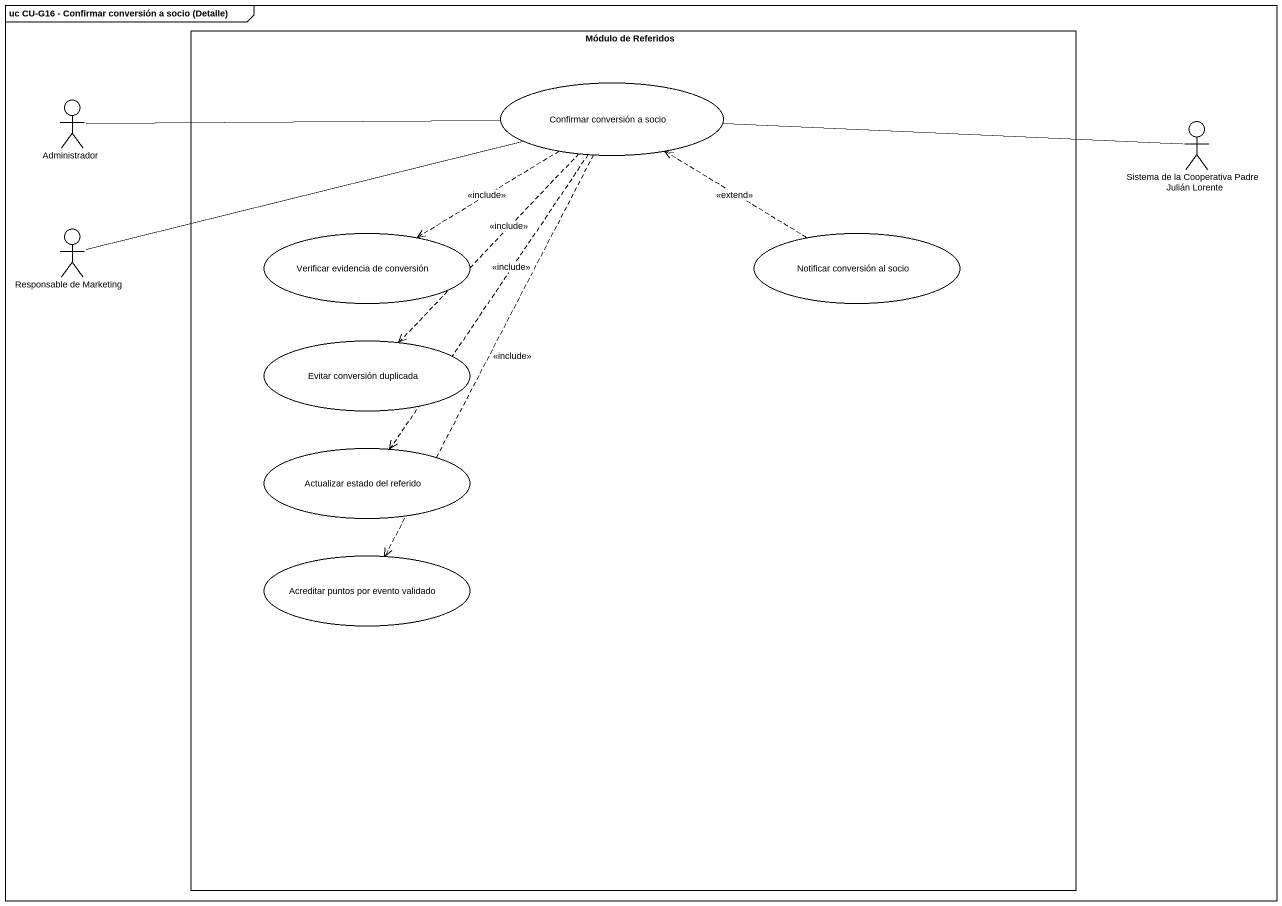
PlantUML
@startuml
mainframe uc CU-G16 - Confirmar conversión a socio (Detalle)
rectangle "Módulo de Referidos" as Módulo_de_Referidos {
  usecase "Confirmar conversión a socio" as Confirmar_conversión_a_socio
  usecase "Verificar evidencia de conversión" as Verificar_evidencia_de
  usecase "Notificar conversión al socio" as Notificar_conversión_al
  usecase "Evitar conversión duplicada" as Evitar_conversión_duplicada
  usecase "Actualizar estado del referido" as Actualizar_estado_del
  usecase "Acreditar puntos por evento validado" as Acreditar_puntos_por_evento
}
actor Administrador
actor "Sistema de la Cooperativa Padre Julián Lorente" as Sistema_de_la_Cooperativa
actor "Responsable de Marketing" as Responsable_de_Marketing
Confirmar_conversión_a_socio ..> Verificar_evidencia_de : <<include>>
Confirmar_conversión_a_socio ..> Evitar_conversión_duplicada : <<include>>
Confirmar_conversión_a_socio ..> Actualizar_estado_del : <<include>>
Confirmar_conversión_a_socio ..> Acreditar_puntos_por_evento : <<include>>
Administrador -right- Confirmar_conversión_a_socio
Sistema_de_la_Cooperativa -left- Confirmar_conversión_a_socio
Responsable_de_Marketing -right- Confirmar_conversión_a_socio
Notificar_conversión_al .up.> Confirmar_conversión_a_socio : <<extend>>
@enduml
